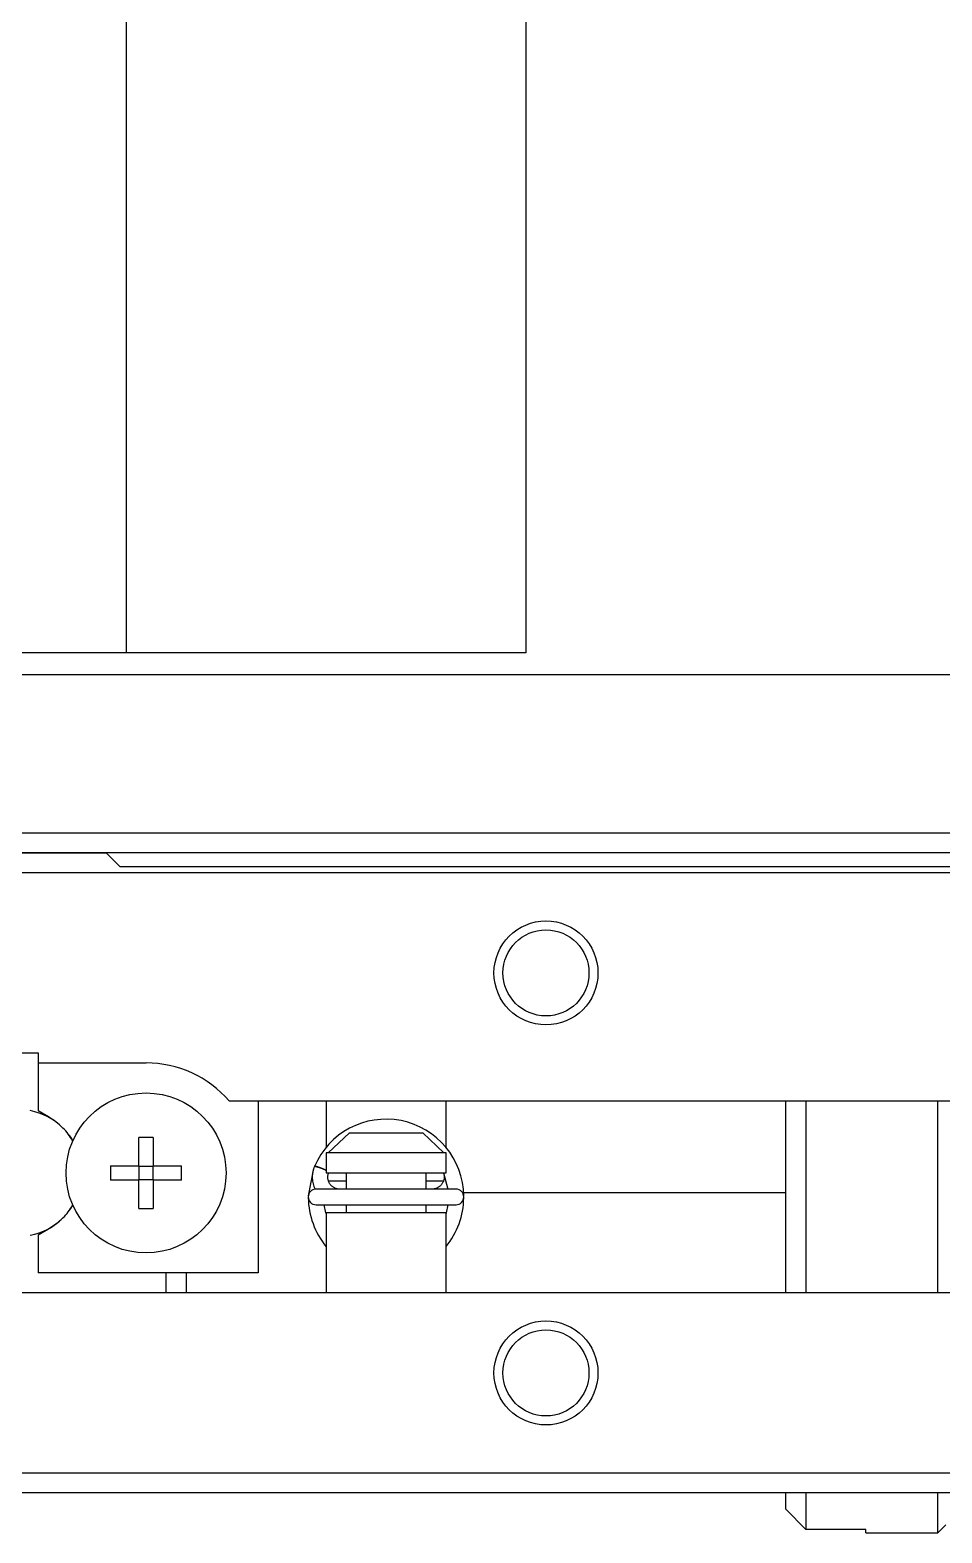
# Model space of a CAD drawing. Extents: x 61 to 317, y 68 to 332.
# Drawn here: x 107.99 to 130.79, y 226.16 to 263.73 of the extents above; entities that cross this region are included whole.
import ezdxf

# ---------------------------------------------------------------- set-up
doc = ezdxf.new("R2010")
doc.units = 0
doc.layers.get('0').update_dxf_attribs({"linetype": 'CONTINUOUS'})

msp = doc.modelspace()

# ---------------------------------------------------------------- linework, layer by layer
at = {"color": 9, "linetype": 'CONTINUOUS'}
msp.add_line((110.387, 282.707), (110.387, 248.163), dxfattribs=at)
at = {"color": 7, "linetype": 'CONTINUOUS'}
for p, q in [((120.387, 278.15), (120.387, 248.163)), ((120.387, 248.163), (105.387, 248.163)), ((157.387, 247.616), (99.387, 247.616)), ((99.387, 243.663), (157.387, 243.663)), ((109.887, 243.163), (98.887, 243.163)), ((98.887, 243.163), (109.887, 243.163)), ((146.887, 243.163), (109.887, 243.163)), ((110.237, 242.813), (109.887, 243.163)), ((146.537, 242.813), (110.237, 242.813)), ((157.887, 242.663), (98.887, 242.663)), ((98.887, 238.163), (108.187, 238.163)), ((108.187, 238.163), (108.187, 237.913)), ((108.187, 237.913), (110.887, 237.913)), ((108.187, 237.913), (108.187, 236.714)), ((108.447, 236.564), (108.187, 236.714)), ((112.966, 236.963), (115.812, 236.963)), ((113.687, 236.963), (113.687, 232.663)), ((115.387, 236.963), (115.387, 235.8)), ((115.812, 236.963), (117.962, 236.963)), ((117.962, 236.963), (138.812, 236.963)), ((118.387, 235.799), (118.387, 236.963)), ((126.887, 232.163), (126.887, 236.963)), ((127.387, 236.963), (127.387, 232.163)), ((130.687, 232.163), (130.687, 236.963)), ((110.707, 235.343), (110.707, 236.049)), ((111.067, 236.049), (111.067, 235.343)), ((115.441, 235.663), (115.97, 236.163)), ((115.97, 236.163), (117.804, 236.163)), ((117.804, 236.163), (118.333, 235.663)), ((115.387, 235.663), (115.387, 235.163)), ((115.441, 235.663), (115.387, 235.663)), ((118.333, 235.663), (115.441, 235.663)), ((118.387, 235.663), (118.333, 235.663)), ((118.387, 235.163), (118.387, 235.663)), ((110.001, 235.343), (110.707, 235.343)), ((110.717, 235.333), (110.707, 235.343)), ((110.717, 234.993), (110.717, 235.333)), ((110.717, 235.333), (111.057, 235.333)), ((111.057, 235.333), (111.067, 235.343)), ((111.057, 235.333), (111.057, 234.993)), ((111.067, 235.343), (111.773, 235.343)), ((115.078, 235.274), (114.943, 234.59)), ((115.064, 235.228), (115.057, 235.195)), ((115.074, 235.261), (115.064, 235.228)), ((115.085, 235.294), (115.074, 235.261)), ((115.097, 235.324), (115.085, 235.294)), ((115.111, 235.353), (115.099, 235.326)), ((115.102, 235.333), (115.325, 235.266)), ((115.325, 235.266), (115.387, 235.235)), ((118.675, 235.327), (118.667, 235.345)), ((118.671, 235.333), (118.671, 235.336)), ((118.697, 235.271), (118.675, 235.328)), ((110.707, 234.983), (110.001, 234.983)), ((110.717, 234.993), (110.707, 234.983)), ((110.707, 234.277), (110.707, 234.983)), ((111.057, 234.993), (110.717, 234.993)), ((111.057, 234.993), (111.067, 234.983)), ((111.067, 234.983), (111.067, 234.277)), ((111.773, 234.983), (111.067, 234.983)), ((115.043, 235.093), (115.042, 235.059)), ((115.042, 235.059), (115.043, 235.025)), ((115.046, 235.127), (115.043, 235.093)), ((115.043, 235.025), (115.045, 234.99)), ((115.045, 234.99), (115.05, 234.956)), ((115.05, 235.161), (115.046, 235.127)), ((115.057, 235.195), (115.05, 235.161)), ((115.05, 234.956), (115.055, 234.923)), ((115.055, 234.923), (115.063, 234.889)), ((115.063, 234.889), (115.072, 234.856)), ((115.072, 234.856), (115.083, 234.824)), ((115.083, 234.824), (115.095, 234.792)), ((115.387, 235.163), (118.387, 235.163)), ((115.432, 235.057), (115.433, 235.072)), ((115.433, 235.042), (115.432, 235.057)), ((115.433, 235.072), (115.434, 235.087)), ((115.434, 235.027), (115.433, 235.042)), ((115.434, 235.087), (115.436, 235.102)), ((115.436, 235.012), (115.434, 235.027)), ((115.436, 235.102), (115.439, 235.117)), ((115.438, 234.997), (115.436, 235.012)), ((115.441, 234.983), (115.438, 234.997)), ((115.439, 235.117), (115.442, 235.132)), ((115.446, 234.968), (115.441, 234.983)), ((115.442, 235.132), (115.447, 235.146)), ((115.45, 234.954), (115.446, 234.968)), ((115.447, 235.146), (115.452, 235.161)), ((115.447, 234.963), (115.887, 234.963)), ((115.447, 234.963), (115.887, 234.963)), ((115.456, 234.94), (115.45, 234.954)), ((115.452, 235.161), (115.456, 235.171)), ((115.462, 234.926), (115.456, 234.94)), ((115.469, 234.913), (115.462, 234.926)), ((115.477, 234.9), (115.469, 234.913)), ((115.485, 234.887), (115.477, 234.9)), ((115.494, 234.875), (115.485, 234.887)), ((115.503, 234.864), (115.494, 234.875)), ((115.513, 234.852), (115.503, 234.864)), ((115.524, 234.842), (115.513, 234.852)), ((115.535, 234.832), (115.524, 234.842)), ((115.546, 234.822), (115.535, 234.832)), ((115.558, 234.813), (115.546, 234.822)), ((115.887, 235.163), (115.887, 234.758)), ((117.887, 234.758), (117.887, 235.163)), ((117.887, 234.963), (118.325, 234.963)), ((117.887, 234.963), (118.325, 234.963)), ((118.224, 234.822), (118.211, 234.813)), ((118.235, 234.831), (118.224, 234.822)), ((118.246, 234.842), (118.235, 234.831)), ((118.257, 234.852), (118.246, 234.842)), ((118.267, 234.863), (118.257, 234.852)), ((118.277, 234.875), (118.267, 234.863)), ((118.286, 234.887), (118.277, 234.875)), ((118.294, 234.899), (118.286, 234.887)), ((118.302, 234.912), (118.294, 234.899)), ((118.309, 234.926), (118.302, 234.912)), ((118.316, 234.939), (118.309, 234.926)), ((118.321, 234.953), (118.316, 234.939)), ((118.317, 235.174), (118.323, 235.16)), ((118.326, 234.968), (118.321, 234.953)), ((118.322, 235.163), (118.431, 234.758)), ((118.323, 235.16), (118.327, 235.146)), ((118.331, 234.982), (118.326, 234.968)), ((118.327, 235.146), (118.331, 235.131)), ((118.331, 235.131), (118.335, 235.116)), ((118.334, 234.997), (118.331, 234.982)), ((118.337, 235.012), (118.334, 234.997)), ((118.335, 235.116), (118.337, 235.102)), ((118.337, 235.102), (118.339, 235.087)), ((118.339, 235.026), (118.337, 235.012)), ((118.339, 235.087), (118.34, 235.072)), ((118.34, 235.042), (118.339, 235.026)), ((118.34, 235.072), (118.341, 235.057)), ((118.341, 235.057), (118.34, 235.042)), ((115.095, 234.792), (115.109, 234.76)), ((115.109, 234.76), (115.111, 234.756)), ((118.637, 234.758), (115.137, 234.758)), ((115.571, 234.804), (115.558, 234.813)), ((115.583, 234.797), (115.571, 234.804)), ((115.596, 234.79), (115.583, 234.797)), ((115.61, 234.783), (115.596, 234.79)), ((115.624, 234.777), (115.61, 234.783)), ((115.638, 234.772), (115.624, 234.777)), ((115.652, 234.767), (115.638, 234.772)), ((115.667, 234.764), (115.652, 234.767)), ((115.681, 234.761), (115.667, 234.764)), ((115.696, 234.758), (115.681, 234.761)), ((118.042, 234.758), (118.035, 234.758)), ((118.057, 234.759), (118.042, 234.758)), ((118.072, 234.76), (118.057, 234.759)), ((118.087, 234.762), (118.072, 234.76)), ((118.102, 234.765), (118.087, 234.762)), ((118.116, 234.769), (118.102, 234.765)), ((118.131, 234.773), (118.116, 234.769)), ((118.145, 234.778), (118.131, 234.773)), ((118.159, 234.784), (118.145, 234.778)), ((118.173, 234.79), (118.159, 234.784)), ((118.186, 234.797), (118.173, 234.79)), ((118.199, 234.805), (118.186, 234.797)), ((118.211, 234.813), (118.199, 234.805)), ((126.887, 234.663), (118.828, 234.663)), ((115.137, 234.368), (118.637, 234.368)), ((115.384, 234.163), (115.343, 234.368)), ((115.387, 234.152), (115.384, 234.163)), ((115.387, 234.163), (115.387, 232.163)), ((118.387, 234.163), (115.387, 234.163)), ((115.887, 234.368), (115.887, 234.163)), ((117.887, 234.163), (117.887, 234.368)), ((118.39, 234.163), (118.387, 234.15)), ((118.387, 232.163), (118.387, 234.163)), ((118.43, 234.368), (118.39, 234.163)), ((108.187, 233.612), (108.447, 233.762)), ((108.187, 233.612), (108.187, 232.663)), ((113.687, 232.663), (108.187, 232.663)), ((111.387, 232.163), (111.387, 232.663)), ((111.887, 232.663), (111.887, 232.163)), ((149.587, 232.163), (107.187, 232.163)), ((98.887, 227.663), (157.887, 227.663)), ((157.887, 227.163), (98.887, 227.163)), ((126.887, 226.755), (126.887, 227.163)), ((127.387, 227.163), (127.387, 226.247)), ((130.687, 226.163), (130.687, 227.163)), ((127.387, 226.247), (126.887, 226.755)), ((128.887, 226.247), (127.387, 226.247)), ((128.887, 226.163), (128.887, 226.247)), ((130.687, 226.163), (130.887, 226.363)), ((128.887, 226.163), (130.687, 226.163))]:
    msp.add_line(p, q, dxfattribs=at)
for points in [[(111.067, 236.049, 0), (111.064, 236.049, 0), (111.061, 236.05, 0), (111.059, 236.05, 0), (111.056, 236.05, 0), (111.053, 236.05, 0), (111.05, 236.05, 0), (111.047, 236.05, 0), (111.045, 236.05, 0), (111.042, 236.05, 0), (111.039, 236.05, 0), (111.036, 236.05, 0), (111.033, 236.05, 0), (111.03, 236.05, 0), (111.028, 236.05, 0), (111.025, 236.05, 0), (111.022, 236.05, 0), (111.019, 236.05, 0), (111.016, 236.051, 0), (111.014, 236.051, 0), (111.011, 236.051, 0), (111.008, 236.051, 0), (111.005, 236.051, 0), (111.002, 236.051, 0), (111, 236.051, 0), (110.997, 236.051, 0), (110.994, 236.051, 0), (110.991, 236.051, 0), (110.988, 236.051, 0), (110.985, 236.051, 0), (110.983, 236.051, 0), (110.98, 236.051, 0), (110.977, 236.051, 0), (110.974, 236.051, 0), (110.971, 236.051, 0), (110.969, 236.051, 0), (110.966, 236.051, 0), (110.963, 236.051, 0), (110.96, 236.051, 0), (110.957, 236.051, 0), (110.955, 236.051, 0), (110.952, 236.051, 0), (110.949, 236.051, 0), (110.946, 236.051, 0), (110.943, 236.051, 0), (110.94, 236.051, 0), (110.938, 236.051, 0), (110.935, 236.052, 0), (110.932, 236.052, 0), (110.929, 236.052, 0), (110.926, 236.052, 0), (110.924, 236.052, 0), (110.921, 236.052, 0), (110.918, 236.052, 0), (110.915, 236.052, 0), (110.912, 236.052, 0), (110.91, 236.052, 0), (110.907, 236.052, 0), (110.904, 236.052, 0), (110.901, 236.052, 0), (110.898, 236.052, 0), (110.895, 236.052, 0), (110.893, 236.052, 0), (110.89, 236.052, 0), (110.887, 236.052, 0), (110.884, 236.052, 0), (110.881, 236.052, 0), (110.879, 236.052, 0), (110.876, 236.052, 0), (110.873, 236.052, 0), (110.87, 236.052, 0), (110.867, 236.052, 0), (110.864, 236.052, 0), (110.862, 236.052, 0), (110.859, 236.052, 0), (110.856, 236.052, 0), (110.853, 236.052, 0), (110.85, 236.052, 0), (110.848, 236.052, 0), (110.845, 236.052, 0), (110.842, 236.052, 0), (110.839, 236.052, 0), (110.836, 236.051, 0), (110.834, 236.051, 0), (110.831, 236.051, 0), (110.828, 236.051, 0), (110.825, 236.051, 0), (110.822, 236.051, 0), (110.819, 236.051, 0), (110.817, 236.051, 0), (110.814, 236.051, 0), (110.811, 236.051, 0), (110.808, 236.051, 0), (110.805, 236.051, 0), (110.803, 236.051, 0), (110.8, 236.051, 0), (110.797, 236.051, 0), (110.794, 236.051, 0), (110.791, 236.051, 0), (110.789, 236.051, 0), (110.786, 236.051, 0), (110.783, 236.051, 0), (110.78, 236.051, 0), (110.777, 236.051, 0), (110.774, 236.051, 0), (110.772, 236.051, 0), (110.769, 236.051, 0), (110.766, 236.051, 0), (110.763, 236.051, 0), (110.76, 236.051, 0), (110.758, 236.051, 0), (110.755, 236.05, 0), (110.752, 236.05, 0), (110.749, 236.05, 0), (110.746, 236.05, 0), (110.744, 236.05, 0), (110.741, 236.05, 0), (110.738, 236.05, 0), (110.735, 236.05, 0), (110.732, 236.05, 0), (110.729, 236.05, 0), (110.727, 236.05, 0), (110.724, 236.05, 0), (110.721, 236.05, 0), (110.718, 236.05, 0), (110.715, 236.05, 0), (110.713, 236.05, 0), (110.71, 236.049, 0), (110.707, 236.049, 0)], [(110.001, 235.343, 0), (110.001, 235.34, 0), (110, 235.337, 0), (110, 235.335, 0), (110, 235.332, 0), (110, 235.329, 0), (110, 235.326, 0), (110, 235.323, 0), (110, 235.321, 0), (110, 235.318, 0), (110, 235.315, 0), (110, 235.312, 0), (110, 235.309, 0), (110, 235.307, 0), (110, 235.304, 0), (110, 235.301, 0), (110, 235.298, 0), (110, 235.295, 0), (110, 235.292, 0), (109.999, 235.29, 0), (109.999, 235.287, 0), (109.999, 235.284, 0), (109.999, 235.281, 0), (109.999, 235.278, 0), (109.999, 235.276, 0), (109.999, 235.273, 0), (109.999, 235.27, 0), (109.999, 235.267, 0), (109.999, 235.264, 0), (109.999, 235.262, 0), (109.999, 235.259, 0), (109.999, 235.256, 0), (109.999, 235.253, 0), (109.999, 235.25, 0), (109.999, 235.247, 0), (109.999, 235.245, 0), (109.999, 235.242, 0), (109.999, 235.239, 0), (109.999, 235.236, 0), (109.999, 235.233, 0), (109.999, 235.231, 0), (109.999, 235.228, 0), (109.999, 235.225, 0), (109.999, 235.222, 0), (109.999, 235.219, 0), (109.999, 235.217, 0), (109.999, 235.214, 0), (109.999, 235.211, 0), (109.999, 235.208, 0), (109.999, 235.205, 0), (109.998, 235.202, 0), (109.998, 235.2, 0), (109.998, 235.197, 0), (109.998, 235.194, 0), (109.998, 235.191, 0), (109.998, 235.188, 0), (109.998, 235.186, 0), (109.998, 235.183, 0), (109.998, 235.18, 0), (109.998, 235.177, 0), (109.998, 235.174, 0), (109.998, 235.171, 0), (109.998, 235.169, 0), (109.998, 235.166, 0), (109.998, 235.163, 0), (109.998, 235.16, 0), (109.998, 235.157, 0), (109.998, 235.155, 0), (109.998, 235.152, 0), (109.998, 235.149, 0), (109.998, 235.146, 0), (109.998, 235.143, 0), (109.998, 235.141, 0), (109.998, 235.138, 0), (109.998, 235.135, 0), (109.998, 235.132, 0), (109.998, 235.129, 0), (109.998, 235.126, 0), (109.998, 235.124, 0), (109.999, 235.121, 0), (109.999, 235.118, 0), (109.999, 235.115, 0), (109.999, 235.112, 0), (109.999, 235.11, 0), (109.999, 235.107, 0), (109.999, 235.104, 0), (109.999, 235.101, 0), (109.999, 235.098, 0), (109.999, 235.096, 0), (109.999, 235.093, 0), (109.999, 235.09, 0), (109.999, 235.087, 0), (109.999, 235.084, 0), (109.999, 235.081, 0), (109.999, 235.079, 0), (109.999, 235.076, 0), (109.999, 235.073, 0), (109.999, 235.07, 0), (109.999, 235.067, 0), (109.999, 235.065, 0), (109.999, 235.062, 0), (109.999, 235.059, 0), (109.999, 235.056, 0), (109.999, 235.053, 0), (109.999, 235.051, 0), (109.999, 235.048, 0), (109.999, 235.045, 0), (109.999, 235.042, 0), (109.999, 235.039, 0), (109.999, 235.036, 0), (110, 235.034, 0), (110, 235.031, 0), (110, 235.028, 0), (110, 235.025, 0), (110, 235.022, 0), (110, 235.02, 0), (110, 235.017, 0), (110, 235.014, 0), (110, 235.011, 0), (110, 235.008, 0), (110, 235.006, 0), (110, 235.003, 0), (110, 235, 0), (110, 234.997, 0), (110, 234.994, 0), (110, 234.991, 0), (110, 234.989, 0), (110.001, 234.986, 0), (110.001, 234.983, 0)], [(111.773, 234.983, 0), (111.773, 234.986, 0), (111.773, 234.989, 0), (111.774, 234.991, 0), (111.774, 234.994, 0), (111.774, 234.997, 0), (111.774, 235, 0), (111.774, 235.003, 0), (111.774, 235.006, 0), (111.774, 235.008, 0), (111.774, 235.011, 0), (111.774, 235.014, 0), (111.774, 235.017, 0), (111.774, 235.02, 0), (111.774, 235.022, 0), (111.774, 235.025, 0), (111.774, 235.028, 0), (111.774, 235.031, 0), (111.774, 235.034, 0), (111.774, 235.036, 0), (111.775, 235.039, 0), (111.775, 235.042, 0), (111.775, 235.045, 0), (111.775, 235.048, 0), (111.775, 235.051, 0), (111.775, 235.053, 0), (111.775, 235.056, 0), (111.775, 235.059, 0), (111.775, 235.062, 0), (111.775, 235.065, 0), (111.775, 235.067, 0), (111.775, 235.07, 0), (111.775, 235.073, 0), (111.775, 235.076, 0), (111.775, 235.079, 0), (111.775, 235.081, 0), (111.775, 235.084, 0), (111.775, 235.087, 0), (111.775, 235.09, 0), (111.775, 235.093, 0), (111.775, 235.096, 0), (111.775, 235.098, 0), (111.775, 235.101, 0), (111.775, 235.104, 0), (111.775, 235.107, 0), (111.775, 235.11, 0), (111.775, 235.112, 0), (111.775, 235.115, 0), (111.775, 235.118, 0), (111.775, 235.121, 0), (111.776, 235.124, 0), (111.776, 235.126, 0), (111.776, 235.129, 0), (111.776, 235.132, 0), (111.776, 235.135, 0), (111.776, 235.138, 0), (111.776, 235.141, 0), (111.776, 235.143, 0), (111.776, 235.146, 0), (111.776, 235.149, 0), (111.776, 235.152, 0), (111.776, 235.155, 0), (111.776, 235.157, 0), (111.776, 235.16, 0), (111.776, 235.163, 0), (111.776, 235.166, 0), (111.776, 235.169, 0), (111.776, 235.171, 0), (111.776, 235.174, 0), (111.776, 235.177, 0), (111.776, 235.18, 0), (111.776, 235.183, 0), (111.776, 235.186, 0), (111.776, 235.188, 0), (111.776, 235.191, 0), (111.776, 235.194, 0), (111.776, 235.197, 0), (111.776, 235.2, 0), (111.776, 235.202, 0), (111.775, 235.205, 0), (111.775, 235.208, 0), (111.775, 235.211, 0), (111.775, 235.214, 0), (111.775, 235.217, 0), (111.775, 235.219, 0), (111.775, 235.222, 0), (111.775, 235.225, 0), (111.775, 235.228, 0), (111.775, 235.231, 0), (111.775, 235.233, 0), (111.775, 235.236, 0), (111.775, 235.239, 0), (111.775, 235.242, 0), (111.775, 235.245, 0), (111.775, 235.247, 0), (111.775, 235.25, 0), (111.775, 235.253, 0), (111.775, 235.256, 0), (111.775, 235.259, 0), (111.775, 235.262, 0), (111.775, 235.264, 0), (111.775, 235.267, 0), (111.775, 235.27, 0), (111.775, 235.273, 0), (111.775, 235.276, 0), (111.775, 235.278, 0), (111.775, 235.281, 0), (111.775, 235.284, 0), (111.775, 235.287, 0), (111.774, 235.29, 0), (111.774, 235.292, 0), (111.774, 235.295, 0), (111.774, 235.298, 0), (111.774, 235.301, 0), (111.774, 235.304, 0), (111.774, 235.307, 0), (111.774, 235.309, 0), (111.774, 235.312, 0), (111.774, 235.315, 0), (111.774, 235.318, 0), (111.774, 235.321, 0), (111.774, 235.323, 0), (111.774, 235.326, 0), (111.774, 235.329, 0), (111.774, 235.332, 0), (111.774, 235.335, 0), (111.773, 235.337, 0), (111.773, 235.34, 0), (111.773, 235.343, 0)], [(115.103, 235.327, 0), (115.103, 235.327, 0), (115.103, 235.327, 0), (115.102, 235.327, 0), (115.102, 235.327, 0), (115.102, 235.327, 0), (115.102, 235.327, 0), (115.102, 235.327, 0), (115.102, 235.327, 0), (115.102, 235.327, 0), (115.102, 235.327, 0), (115.102, 235.327, 0), (115.102, 235.327, 0), (115.102, 235.327, 0), (115.102, 235.327, 0), (115.102, 235.327, 0), (115.102, 235.327, 0), (115.102, 235.327, 0), (115.102, 235.327, 0), (115.101, 235.327, 0), (115.101, 235.327, 0), (115.101, 235.327, 0), (115.101, 235.327, 0), (115.101, 235.327, 0), (115.101, 235.327, 0), (115.101, 235.327, 0), (115.101, 235.327, 0), (115.101, 235.327, 0), (115.101, 235.327, 0), (115.101, 235.327, 0), (115.101, 235.327, 0), (115.101, 235.327, 0), (115.101, 235.327, 0), (115.101, 235.327, 0), (115.101, 235.327, 0), (115.101, 235.327, 0), (115.101, 235.327, 0), (115.1, 235.326, 0), (115.1, 235.326, 0), (115.1, 235.326, 0), (115.1, 235.326, 0), (115.1, 235.326, 0), (115.1, 235.326, 0), (115.1, 235.326, 0), (115.1, 235.326, 0), (115.1, 235.326, 0), (115.1, 235.326, 0), (115.1, 235.326, 0), (115.1, 235.326, 0), (115.1, 235.326, 0), (115.1, 235.326, 0), (115.1, 235.326, 0), (115.1, 235.326, 0), (115.1, 235.326, 0), (115.1, 235.326, 0), (115.1, 235.326, 0), (115.1, 235.326, 0), (115.1, 235.326, 0), (115.099, 235.326, 0), (115.099, 235.326, 0), (115.099, 235.326, 0), (115.099, 235.326, 0), (115.099, 235.326, 0), (115.099, 235.326, 0), (115.099, 235.326, 0), (115.099, 235.326, 0), (115.099, 235.326, 0), (115.099, 235.326, 0), (115.099, 235.326, 0), (115.099, 235.326, 0), (115.099, 235.326, 0), (115.099, 235.326, 0), (115.099, 235.326, 0), (115.099, 235.326, 0), (115.099, 235.326, 0), (115.099, 235.326, 0), (115.099, 235.326, 0), (115.099, 235.326, 0), (115.099, 235.326, 0), (115.099, 235.326, 0), (115.099, 235.326, 0), (115.099, 235.326, 0), (115.098, 235.326, 0), (115.098, 235.326, 0), (115.098, 235.325, 0), (115.098, 235.325, 0), (115.098, 235.325, 0), (115.098, 235.325, 0), (115.098, 235.325, 0), (115.098, 235.325, 0), (115.098, 235.325, 0), (115.098, 235.325, 0), (115.098, 235.325, 0), (115.098, 235.325, 0), (115.098, 235.325, 0), (115.098, 235.325, 0), (115.098, 235.325, 0), (115.098, 235.325, 0), (115.098, 235.325, 0), (115.098, 235.325, 0), (115.098, 235.325, 0), (115.098, 235.325, 0), (115.098, 235.325, 0), (115.098, 235.325, 0), (115.098, 235.325, 0), (115.098, 235.325, 0), (115.098, 235.325, 0), (115.098, 235.325, 0), (115.098, 235.325, 0), (115.098, 235.325, 0), (115.098, 235.325, 0), (115.098, 235.325, 0), (115.098, 235.325, 0), (115.098, 235.325, 0), (115.097, 235.325, 0), (115.097, 235.325, 0), (115.097, 235.325, 0), (115.097, 235.325, 0), (115.097, 235.325, 0), (115.097, 235.325, 0), (115.097, 235.324, 0), (115.097, 235.324, 0), (115.097, 235.324, 0), (115.097, 235.324, 0), (115.097, 235.324, 0), (115.097, 235.324, 0), (115.097, 235.324, 0), (115.097, 235.324, 0), (115.097, 235.324, 0)], [(115.097, 235.324, 0), (115.097, 235.324, 0), (115.097, 235.324, 0), (115.097, 235.324, 0), (115.097, 235.324, 0), (115.097, 235.324, 0), (115.097, 235.324, 0), (115.097, 235.324, 0), (115.097, 235.324, 0), (115.097, 235.324, 0), (115.097, 235.324, 0), (115.097, 235.324, 0), (115.097, 235.324, 0), (115.097, 235.324, 0), (115.097, 235.324, 0), (115.097, 235.324, 0), (115.097, 235.324, 0), (115.097, 235.324, 0), (115.097, 235.324, 0), (115.097, 235.324, 0), (115.097, 235.324, 0), (115.097, 235.324, 0), (115.097, 235.324, 0), (115.097, 235.324, 0), (115.097, 235.324, 0), (115.097, 235.324, 0), (115.097, 235.324, 0), (115.097, 235.324, 0), (115.097, 235.324, 0), (115.097, 235.324, 0), (115.097, 235.324, 0), (115.097, 235.324, 0), (115.097, 235.324, 0), (115.097, 235.324, 0), (115.097, 235.324, 0), (115.097, 235.324, 0), (115.097, 235.324, 0), (115.097, 235.324, 0), (115.097, 235.324, 0), (115.097, 235.324, 0), (115.097, 235.324, 0), (115.097, 235.324, 0), (115.097, 235.324, 0), (115.097, 235.324, 0), (115.097, 235.324, 0), (115.097, 235.324, 0), (115.097, 235.324, 0), (115.097, 235.324, 0), (115.097, 235.324, 0), (115.097, 235.324, 0), (115.097, 235.324, 0), (115.097, 235.324, 0), (115.097, 235.324, 0), (115.097, 235.324, 0), (115.097, 235.324, 0), (115.097, 235.324, 0), (115.097, 235.324, 0), (115.097, 235.324, 0), (115.097, 235.324, 0), (115.097, 235.324, 0), (115.097, 235.324, 0), (115.097, 235.324, 0), (115.097, 235.324, 0), (115.097, 235.324, 0), (115.097, 235.324, 0), (115.097, 235.324, 0), (115.097, 235.324, 0), (115.097, 235.324, 0), (115.097, 235.324, 0), (115.097, 235.324, 0), (115.097, 235.324, 0), (115.097, 235.324, 0), (115.097, 235.324, 0), (115.097, 235.324, 0), (115.097, 235.324, 0), (115.097, 235.324, 0), (115.097, 235.324, 0), (115.097, 235.324, 0), (115.097, 235.324, 0), (115.097, 235.324, 0), (115.097, 235.324, 0), (115.097, 235.324, 0), (115.097, 235.324, 0), (115.097, 235.324, 0), (115.097, 235.324, 0), (115.097, 235.324, 0), (115.097, 235.324, 0), (115.097, 235.324, 0), (115.097, 235.324, 0), (115.097, 235.324, 0), (115.097, 235.324, 0), (115.097, 235.324, 0), (115.097, 235.324, 0), (115.097, 235.324, 0), (115.097, 235.324, 0), (115.097, 235.324, 0), (115.097, 235.324, 0), (115.097, 235.324, 0), (115.097, 235.324, 0), (115.097, 235.324, 0), (115.097, 235.324, 0), (115.097, 235.324, 0), (115.097, 235.324, 0), (115.097, 235.324, 0), (115.097, 235.324, 0), (115.097, 235.324, 0), (115.097, 235.324, 0), (115.097, 235.324, 0), (115.097, 235.324, 0), (115.097, 235.324, 0), (115.097, 235.324, 0), (115.097, 235.324, 0), (115.097, 235.324, 0), (115.097, 235.324, 0), (115.097, 235.324, 0), (115.097, 235.324, 0), (115.097, 235.324, 0), (115.097, 235.324, 0), (115.097, 235.324, 0), (115.097, 235.324, 0), (115.097, 235.324, 0), (115.097, 235.324, 0), (115.097, 235.324, 0), (115.097, 235.324, 0), (115.097, 235.324, 0), (115.097, 235.324, 0), (115.097, 235.324, 0), (115.097, 235.324, 0), (115.097, 235.324, 0)], [(115.321, 235.257, 0), (115.319, 235.258, 0), (115.317, 235.259, 0), (115.315, 235.259, 0), (115.313, 235.26, 0), (115.31, 235.261, 0), (115.308, 235.262, 0), (115.306, 235.263, 0), (115.304, 235.264, 0), (115.302, 235.265, 0), (115.3, 235.266, 0), (115.297, 235.267, 0), (115.295, 235.268, 0), (115.293, 235.269, 0), (115.291, 235.27, 0), (115.289, 235.271, 0), (115.286, 235.272, 0), (115.284, 235.273, 0), (115.282, 235.274, 0), (115.28, 235.275, 0), (115.278, 235.276, 0), (115.275, 235.276, 0), (115.273, 235.277, 0), (115.271, 235.278, 0), (115.269, 235.279, 0), (115.267, 235.28, 0), (115.265, 235.281, 0), (115.262, 235.282, 0), (115.26, 235.283, 0), (115.258, 235.284, 0), (115.256, 235.284, 0), (115.254, 235.285, 0), (115.251, 235.286, 0), (115.249, 235.287, 0), (115.247, 235.288, 0), (115.245, 235.289, 0), (115.243, 235.29, 0), (115.241, 235.29, 0), (115.238, 235.291, 0), (115.236, 235.292, 0), (115.234, 235.293, 0), (115.232, 235.294, 0), (115.23, 235.294, 0), (115.228, 235.295, 0), (115.226, 235.296, 0), (115.224, 235.297, 0), (115.222, 235.297, 0), (115.219, 235.298, 0), (115.217, 235.299, 0), (115.215, 235.3, 0), (115.213, 235.3, 0), (115.211, 235.301, 0), (115.209, 235.302, 0), (115.207, 235.303, 0), (115.205, 235.303, 0), (115.203, 235.304, 0), (115.201, 235.305, 0), (115.199, 235.305, 0), (115.197, 235.306, 0), (115.195, 235.307, 0), (115.193, 235.307, 0), (115.191, 235.308, 0), (115.189, 235.309, 0), (115.187, 235.309, 0), (115.186, 235.31, 0), (115.184, 235.311, 0), (115.182, 235.311, 0), (115.18, 235.312, 0), (115.178, 235.312, 0), (115.176, 235.313, 0), (115.174, 235.313, 0), (115.173, 235.314, 0), (115.171, 235.314, 0), (115.169, 235.315, 0), (115.167, 235.316, 0), (115.166, 235.316, 0), (115.164, 235.317, 0), (115.162, 235.317, 0), (115.161, 235.318, 0), (115.159, 235.318, 0), (115.157, 235.318, 0), (115.156, 235.319, 0), (115.154, 235.319, 0), (115.152, 235.32, 0), (115.151, 235.32, 0), (115.149, 235.321, 0), (115.148, 235.321, 0), (115.146, 235.321, 0), (115.145, 235.322, 0), (115.143, 235.322, 0), (115.142, 235.322, 0), (115.14, 235.323, 0), (115.139, 235.323, 0), (115.137, 235.323, 0), (115.136, 235.324, 0), (115.135, 235.324, 0), (115.133, 235.324, 0), (115.132, 235.325, 0), (115.131, 235.325, 0), (115.129, 235.325, 0), (115.128, 235.325, 0), (115.127, 235.325, 0), (115.126, 235.326, 0), (115.125, 235.326, 0), (115.123, 235.326, 0), (115.122, 235.326, 0), (115.121, 235.326, 0), (115.12, 235.327, 0), (115.119, 235.327, 0), (115.118, 235.327, 0), (115.117, 235.327, 0), (115.116, 235.327, 0), (115.115, 235.327, 0), (115.114, 235.327, 0), (115.113, 235.327, 0), (115.112, 235.327, 0), (115.111, 235.327, 0), (115.11, 235.327, 0), (115.11, 235.327, 0), (115.109, 235.327, 0), (115.108, 235.327, 0), (115.107, 235.327, 0), (115.107, 235.327, 0), (115.106, 235.327, 0), (115.105, 235.327, 0), (115.104, 235.327, 0), (115.104, 235.327, 0), (115.103, 235.327, 0), (115.103, 235.327, 0)], [(115.387, 235.224, 0), (115.387, 235.224, 0), (115.386, 235.225, 0), (115.386, 235.225, 0), (115.385, 235.225, 0), (115.385, 235.225, 0), (115.384, 235.225, 0), (115.384, 235.226, 0), (115.383, 235.226, 0), (115.383, 235.226, 0), (115.382, 235.226, 0), (115.382, 235.227, 0), (115.381, 235.227, 0), (115.381, 235.227, 0), (115.381, 235.227, 0), (115.38, 235.228, 0), (115.38, 235.228, 0), (115.379, 235.228, 0), (115.379, 235.228, 0), (115.378, 235.229, 0), (115.378, 235.229, 0), (115.377, 235.229, 0), (115.377, 235.229, 0), (115.376, 235.23, 0), (115.376, 235.23, 0), (115.375, 235.23, 0), (115.375, 235.23, 0), (115.374, 235.231, 0), (115.374, 235.231, 0), (115.373, 235.231, 0), (115.373, 235.231, 0), (115.372, 235.232, 0), (115.372, 235.232, 0), (115.371, 235.232, 0), (115.371, 235.232, 0), (115.37, 235.233, 0), (115.37, 235.233, 0), (115.369, 235.233, 0), (115.369, 235.234, 0), (115.368, 235.234, 0), (115.368, 235.234, 0), (115.367, 235.234, 0), (115.367, 235.235, 0), (115.366, 235.235, 0), (115.366, 235.235, 0), (115.365, 235.235, 0), (115.365, 235.236, 0), (115.364, 235.236, 0), (115.364, 235.236, 0), (115.363, 235.236, 0), (115.363, 235.237, 0), (115.362, 235.237, 0), (115.362, 235.237, 0), (115.361, 235.237, 0), (115.361, 235.238, 0), (115.36, 235.238, 0), (115.36, 235.238, 0), (115.359, 235.238, 0), (115.359, 235.239, 0), (115.358, 235.239, 0), (115.358, 235.239, 0), (115.357, 235.239, 0), (115.357, 235.24, 0), (115.356, 235.24, 0), (115.356, 235.24, 0), (115.355, 235.24, 0), (115.355, 235.241, 0), (115.354, 235.241, 0), (115.354, 235.241, 0), (115.353, 235.241, 0), (115.353, 235.242, 0), (115.352, 235.242, 0), (115.352, 235.242, 0), (115.351, 235.242, 0), (115.35, 235.243, 0), (115.35, 235.243, 0), (115.349, 235.243, 0), (115.349, 235.243, 0), (115.348, 235.244, 0), (115.348, 235.244, 0), (115.347, 235.244, 0), (115.347, 235.245, 0), (115.346, 235.245, 0), (115.346, 235.245, 0), (115.345, 235.245, 0), (115.345, 235.246, 0), (115.344, 235.246, 0), (115.344, 235.246, 0), (115.343, 235.246, 0), (115.343, 235.247, 0), (115.342, 235.247, 0), (115.341, 235.247, 0), (115.341, 235.247, 0), (115.34, 235.248, 0), (115.34, 235.248, 0), (115.339, 235.248, 0), (115.339, 235.248, 0), (115.338, 235.249, 0), (115.338, 235.249, 0), (115.337, 235.249, 0), (115.337, 235.249, 0), (115.336, 235.25, 0), (115.335, 235.25, 0), (115.335, 235.25, 0), (115.334, 235.25, 0), (115.334, 235.251, 0), (115.333, 235.251, 0), (115.333, 235.251, 0), (115.332, 235.251, 0), (115.332, 235.252, 0), (115.331, 235.252, 0), (115.331, 235.252, 0), (115.33, 235.252, 0), (115.329, 235.253, 0), (115.329, 235.253, 0), (115.328, 235.253, 0), (115.328, 235.254, 0), (115.327, 235.254, 0), (115.327, 235.254, 0), (115.326, 235.254, 0), (115.326, 235.255, 0), (115.325, 235.255, 0), (115.324, 235.255, 0), (115.324, 235.255, 0), (115.323, 235.256, 0), (115.323, 235.256, 0), (115.322, 235.256, 0), (115.322, 235.256, 0), (115.321, 235.257, 0)], [(110.707, 234.277, 0), (110.71, 234.277, 0), (110.713, 234.277, 0), (110.715, 234.276, 0), (110.718, 234.276, 0), (110.721, 234.276, 0), (110.724, 234.276, 0), (110.727, 234.276, 0), (110.729, 234.276, 0), (110.732, 234.276, 0), (110.735, 234.276, 0), (110.738, 234.276, 0), (110.741, 234.276, 0), (110.744, 234.276, 0), (110.746, 234.276, 0), (110.749, 234.276, 0), (110.752, 234.276, 0), (110.755, 234.276, 0), (110.758, 234.276, 0), (110.76, 234.276, 0), (110.763, 234.276, 0), (110.766, 234.275, 0), (110.769, 234.275, 0), (110.772, 234.275, 0), (110.774, 234.275, 0), (110.777, 234.275, 0), (110.78, 234.275, 0), (110.783, 234.275, 0), (110.786, 234.275, 0), (110.789, 234.275, 0), (110.791, 234.275, 0), (110.794, 234.275, 0), (110.797, 234.275, 0), (110.8, 234.275, 0), (110.803, 234.275, 0), (110.805, 234.275, 0), (110.808, 234.275, 0), (110.811, 234.275, 0), (110.814, 234.275, 0), (110.817, 234.275, 0), (110.819, 234.275, 0), (110.822, 234.275, 0), (110.825, 234.275, 0), (110.828, 234.275, 0), (110.831, 234.275, 0), (110.834, 234.275, 0), (110.836, 234.275, 0), (110.839, 234.275, 0), (110.842, 234.275, 0), (110.845, 234.275, 0), (110.848, 234.275, 0), (110.85, 234.275, 0), (110.853, 234.275, 0), (110.856, 234.275, 0), (110.859, 234.274, 0), (110.862, 234.274, 0), (110.864, 234.274, 0), (110.867, 234.274, 0), (110.87, 234.274, 0), (110.873, 234.274, 0), (110.876, 234.274, 0), (110.879, 234.274, 0), (110.881, 234.274, 0), (110.884, 234.274, 0), (110.887, 234.274, 0), (110.89, 234.274, 0), (110.893, 234.274, 0), (110.895, 234.274, 0), (110.898, 234.274, 0), (110.901, 234.274, 0), (110.904, 234.274, 0), (110.907, 234.274, 0), (110.91, 234.274, 0), (110.912, 234.274, 0), (110.915, 234.274, 0), (110.918, 234.275, 0), (110.921, 234.275, 0), (110.924, 234.275, 0), (110.926, 234.275, 0), (110.929, 234.275, 0), (110.932, 234.275, 0), (110.935, 234.275, 0), (110.938, 234.275, 0), (110.94, 234.275, 0), (110.943, 234.275, 0), (110.946, 234.275, 0), (110.949, 234.275, 0), (110.952, 234.275, 0), (110.955, 234.275, 0), (110.957, 234.275, 0), (110.96, 234.275, 0), (110.963, 234.275, 0), (110.966, 234.275, 0), (110.969, 234.275, 0), (110.971, 234.275, 0), (110.974, 234.275, 0), (110.977, 234.275, 0), (110.98, 234.275, 0), (110.983, 234.275, 0), (110.985, 234.275, 0), (110.988, 234.275, 0), (110.991, 234.275, 0), (110.994, 234.275, 0), (110.997, 234.275, 0), (111, 234.275, 0), (111.002, 234.275, 0), (111.005, 234.275, 0), (111.008, 234.275, 0), (111.011, 234.276, 0), (111.014, 234.276, 0), (111.016, 234.276, 0), (111.019, 234.276, 0), (111.022, 234.276, 0), (111.025, 234.276, 0), (111.028, 234.276, 0), (111.03, 234.276, 0), (111.033, 234.276, 0), (111.036, 234.276, 0), (111.039, 234.276, 0), (111.042, 234.276, 0), (111.045, 234.276, 0), (111.047, 234.276, 0), (111.05, 234.276, 0), (111.053, 234.276, 0), (111.056, 234.276, 0), (111.059, 234.276, 0), (111.061, 234.277, 0), (111.064, 234.277, 0), (111.067, 234.277, 0)]]:
    msp.add_polyline3d(points, dxfattribs=at)
at = {"color": 3, "linetype": 'CONTINUOUS'}
for centre in [(120.887, 240.163), (120.887, 230.163)]:
    msp.add_circle(centre, 1.3, dxfattribs=at)
at = {"color": 7, "linetype": 'CONTINUOUS'}
for centre, radius in [((120.887, 240.163), 1.075), ((110.887, 235.163), 2), ((120.887, 230.163), 1.075)]:
    msp.add_circle(centre, radius, dxfattribs=at)
for centre, radius, start, end in [((110.887, 235.163), 2.75, 40.8852, 90), ((107.687, 235.163), 1.587, 45.0003, 79.1069), ((107.572, 235.048), 1.75, 45, 60), ((116.887, 234.563), 1.944, 0.7446, 156.9642), ((107.687, 235.163), 1.587, 30.4332, 45.0003), ((107.572, 235.048), 1.75, 31.8815, 45), ((115.137, 234.563), 0.195, 90, 270), ((116.892, 234.565), 1.949, 180.7419, 219.426), ((116.893, 234.561), 1.938, 320.4435, 359.322), ((118.637, 234.563), 0.195, 270, 90), ((107.687, 235.163), 1.587, 314.9998, 329.5668), ((107.572, 235.278), 1.75, 315, 328.1185), ((107.687, 235.163), 1.587, 280.8931, 314.9998), ((107.572, 235.278), 1.75, 300, 315)]:
    msp.add_arc(centre, radius, start, end, dxfattribs=at)

doc.saveas('drawing.dxf')
